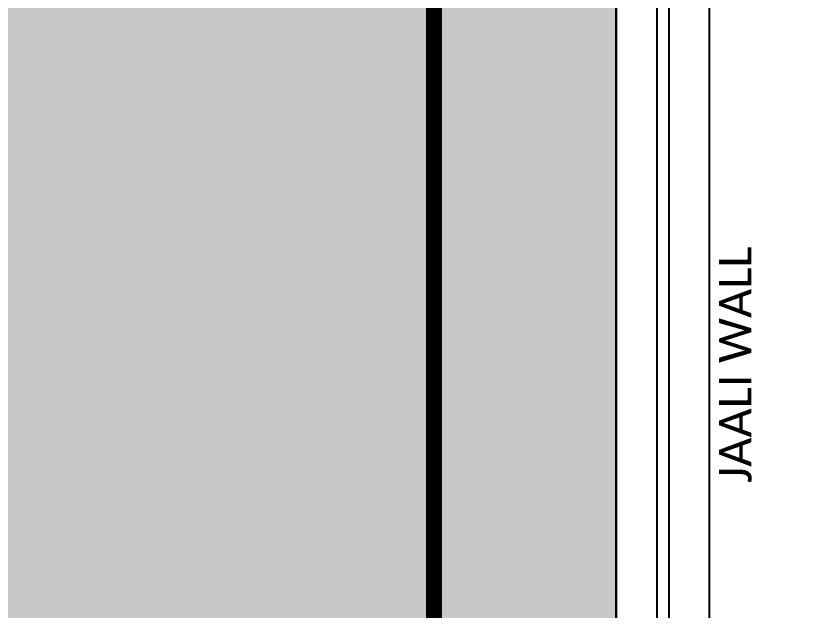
# Model space of a CAD drawing. Header units: millimetres. Extents: x -176651 to 424033, y -469666 to 486614.
# Drawn here: x 224090 to 226058, y 27995 to 29461 of the extents above; entities that cross this region are included whole.
import ezdxf

# ---------------------------------------------------------------- set-up
doc = ezdxf.new("R2010")
doc.units = ezdxf.units.MM
doc.set_wipeout_variables(frame=1)
doc.linetypes.add('1625W-Roof Plan$0$DASHED', pattern=[0.75, 0.5, -0.25])
for name, color, linetype in [('1625_West Villa$0$ad-Elevation 10', 8, 'Continuous'), ('1625_West Villa$0$ad-Furniture', 8, 'Continuous'), ('1625_West Villa$0$ad-Text main', 8, 'Continuous'), ('1625_West Villa$0$ad-Verandah', 8, 'Continuous'), ('1625_West Villa$0$ad-Wall', 8, 'Continuous'), ('1625_West Villa$0$ad-Wall hatch', 8, 'Continuous'), ('1625W-Roof Plan$0$ad-Primary Roof', 8, 'Continuous'), ('ad-Plinth', 8, 'Continuous')]:
    doc.layers.add(name, color=color, linetype=linetype)
doc.styles.add('1625_West Villa$0$Standard', font='calibril.ttf')

# ---------------------------------------------------------------- blocks, each defined once
blk = doc.blocks.new('zw$F00C')
at = {"layer": 'ad-Plinth', "ltscale": 5}
blk.add_lwpolyline([(0, 13620), (12120, 13620), (12120, 0), (0, 0), (0, 4745), (2830, 4745), (2830, 8645), (0, 8645)], close=True, dxfattribs=at)
blk = doc.blocks.new('zw$898C')
at = {"layer": 'ad-Plinth', "ltscale": 5}
blk.add_blockref('zw$F00C', (30903.5, -406860.5), dxfattribs=at)
blk = doc.blocks.new('1625_West Villa$0$zw$7F57')
at = {"layer": '1625_West Villa$0$ad-Text main', "insert": (294.2, 7.4), "char_height": 80, "width": 631.603, "attachment_point": 5, "rotation": 90, "style": '1625_West Villa$0$Standard'}
blk.add_mtext('JAALI WALL', dxfattribs=at)
blk.add_wipeout([(230, 1350), (230, -1350), (0, -1350), (0, 1350)]).dxf.layer = '1625_West Villa$0$ad-Elevation 10'
at = {"layer": '1625_West Villa$0$ad-Elevation 10'}
for points in [[(0, 1300), (230, 1300), (230, 1350), (0, 1350)], [(0, -1300), (0, -1350), (230, -1350), (230, -1300)]]:
    blk.add_lwpolyline(points, close=True, dxfattribs=at)
for points in [[(0, -1350), (0, 1350)], [(230, -1350), (230, 1350)], [(100, 1300), (100, -1300)], [(130, 1300), (130, -1300)]]:
    blk.add_lwpolyline(points, dxfattribs=at)
blk = doc.blocks.new('1625_West Villa$0$zw$6266')
at = {"layer": '1625_West Villa$0$ad-Wall hatch', "transparency": 33554610}
h = blk.add_hatch(dxfattribs=at)
h.set_pattern_fill('ANSI32', color=256, scale=10)
h.set_pattern_definition([(45, (388774.33, 102900.03), (-67.35192, 67.35192), []), (45, (388819.235, 102900.03), (-67.35192, 67.35192), [])])
h.paths.add_polyline_path([(230, 8875), (230, 9105), (0, 9105), (0, 8645), (2830, 8645), (2830, 4745), (0, 4745), (0, 0), (9240, 0), (9240, 230), (8540, 230), (8540, 4745), (4810, 4745), (4810, 4515), (4995, 4515), (4995, 3930), (5110, 3930), (5110, 4630), (8310, 4630), (8310, 3130), (6860, 3130), (6860, 3015), (8310, 3015), (8310, 230), (5110, 230), (5110, 3015), (6060, 3015), (6060, 3130), (4995, 3130), (4995, 230), (230, 230), (230, 4515), (3910, 4515), (3910, 4745), (3060, 4745), (3060, 8875)])
at = {"layer": '1625_West Villa$0$ad-Furniture'}
blk.add_blockref('1625_West Villa$0$zw$7F57', (2830, 6695), dxfattribs=at)
at = {"layer": '1625_West Villa$0$ad-Wall'}
blk.add_lwpolyline([(3910, 4515), (3910, 4745), (3060, 4745), (3060, 8875), (230, 8875), (230, 9105), (0, 9105), (0, 8645), (2830, 8645), (2830, 4745), (0, 4745), (0, 0)], dxfattribs=at)
blk = doc.blocks.new('1625_West Villa$0$zw$6CCD')
at = {"transparency": 33554559}
h = blk.add_hatch(color=256, dxfattribs=at)
h.dxf.hatch_style = 1
h.set_gradient(color1=(153, 204, 0), color2=(63, 127, 0), tint=1, name='INVSPHERICAL')
h.paths.add_polyline_path([(0, -4975), (2830, -4975), (2830, -8875), (0, -8875)])
h = blk.add_hatch(dxfattribs=at)
h.set_pattern_fill('GRASS', color=74)
h.set_pattern_definition([(90, (-461574.16, 207857.781), (-17.96051224, 17.96051224), [4.7625, -31.1585245]), (45, (-461574.16, 207857.78), (-17.9605122, 17.9605122), [4.7625, -20.6375]), (135, (-461574.16, 207857.78), (-17.9605122, -17.9605122), [4.7625, -20.6375])])
h.paths.add_polyline_path([(2830, -4975), (0, -4975), (0, -8875), (2830, -8875)])
at = {"layer": '1625_West Villa$0$ad-Elevation 10'}
blk.add_lwpolyline([(0, -4975), (2830, -4975), (2830, -8875), (0, -8875)], close=True, dxfattribs=at)
blk = doc.blocks.new('1625W-Roof Plan$0$A$Ca594aa6c')
at = {"layer": '1625W-Roof Plan$0$ad-Primary Roof', "linetype": '1625W-Roof Plan$0$DASHED', "ltscale": 2, "const_width": 40}
blk.add_lwpolyline([(2380, -5425), (2380, -8425)], dxfattribs=at)
blk = doc.blocks.new('1625W-Roof Plan')
blk.add_blockref('1625W-Roof Plan$0$A$Ca594aa6c', (0, 13620))
blk = doc.blocks.new('1625_West Villa')
at = {"layer": '1625_West Villa$0$ad-Verandah'}
blk.add_blockref('1625_West Villa$0$zw$6CCD', (0, 13620), dxfattribs=at)
blk.add_blockref('1625W-Roof Plan', (0, 0))
blk.add_blockref('1625_West Villa$0$zw$6266', (0, 0))
blk = doc.blocks.new("All Plot's Villa Plans")
at = {"ltscale": 5}
blk.add_blockref('1625_West Villa', (222742.3, 21898.3), dxfattribs=at)

msp = doc.modelspace()

# ---------------------------------------------------------------- block references
at = {"ltscale": 5}
msp.add_blockref("All Plot's Villa Plans", (0, 0), dxfattribs=at)

# ---------------------------------------------------------------- next in the draw order: block references
msp.add_blockref('zw$898C', (191838.8, 428758.8), dxfattribs=at)

doc.saveas('drawing.dxf')
